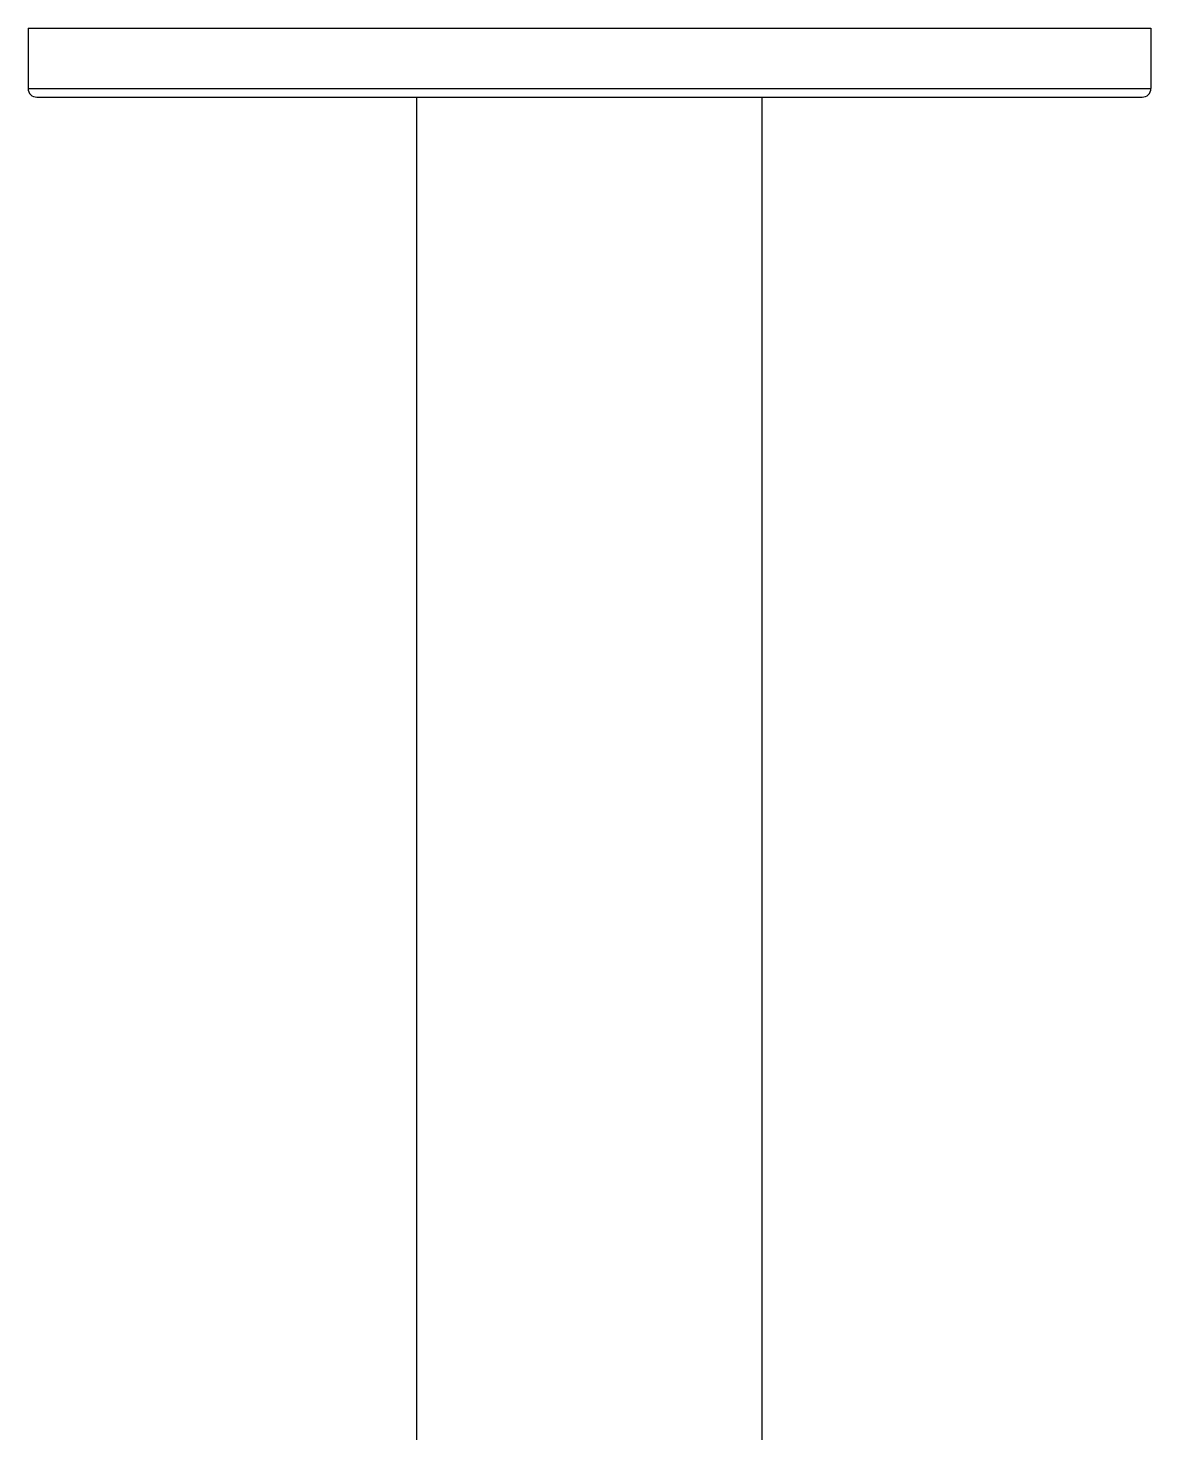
# Model space of a CAD drawing. Header units: millimetres. Extents: x 0 to 594, y 0 to 420.
# Drawn here: x 151.3 to 216.3, y 210 to 291.4 of the extents above; entities that cross this region are included whole.
import ezdxf

# ---------------------------------------------------------------- set-up
doc = ezdxf.new("R2010")
doc.units = ezdxf.units.MM
doc.header["$LTSCALE"] = 32.67
doc.layers.add('00_COMPONENTI', color=7, linetype='CONTINUOUS')

msp = doc.modelspace()

# ---------------------------------------------------------------- linework, layer by layer
at = {"layer": '00_COMPONENTI', "color": 7, "linetype": 'Continuous'}
for p, q in [((151.292, 291.358), (151.292, 287.858)), ((151.292, 291.358), (216.292, 291.358)), ((216.292, 291.358), (216.292, 287.858)), ((151.792, 287.358), (215.792, 287.358)), ((173.792, 90.96), (173.792, 287.358)), ((193.792, 90.96), (193.792, 287.358))]:
    msp.add_line(p, q, dxfattribs=at)
at = {"layer": '00_COMPONENTI', "color": 9, "linetype": 'Continuous'}
msp.add_line((151.292, 287.858), (216.292, 287.858), dxfattribs=at)
at = {"layer": '00_COMPONENTI', "color": 7, "linetype": 'Continuous'}
for centre, start, end in [((151.792, 287.858), 180, 270), ((215.792, 287.858), 270, 360)]:
    msp.add_arc(centre, 0.5, start, end, dxfattribs=at)

doc.saveas('drawing.dxf')
